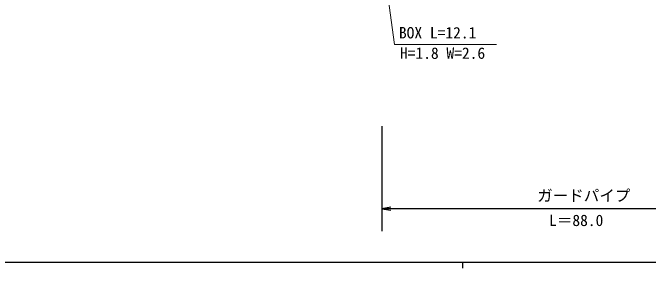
# Model space of a CAD drawing. Units: millimetres, scale not verified. Extents: x 40000 to 680000, y 20000 to 380000.
# Drawn here: x 95564 to 197914, y 204000 to 245128 of the extents above; entities that cross this region are included whole.
import ezdxf
from ezdxf.enums import TextEntityAlignment as Align

# ---------------------------------------------------------------- set-up
doc = ezdxf.new("R2010")
doc.units = ezdxf.units.MM
doc.header["$LTSCALE"] = 1000
for name, color, linetype, lineweight in [('M-STR-STR3', 7, 'Continuous', 25), ('M-TTL-BAND', 7, 'Continuous', 25), ('M-TTL-TXT', 7, 'Continuous', 13)]:
    doc.layers.add(name, color=color, linetype=linetype, lineweight=lineweight)
doc.styles.add('ＭＳ ゴシック', font='')
doc.styles.get('ＭＳ ゴシック').set_extended_font_data('MS Gothic')

# ---------------------------------------------------------------- blocks, each defined once
blk = doc.blocks.new('open_arrow')
at = {"color": 0, "linetype": 'Continuous', "lineweight": -2}
blk.add_lwpolyline([(7.5, 1.25), (0, 0), (7.5, -1.25)], dxfattribs=at)

msp = doc.modelspace()

# ---------------------------------------------------------------- linework, layer by layer
at = {"layer": 'M-STR-STR3'}
for p, q in [((155010, 226879), (155010, 209972)), ((214658, 213587), (155010, 213587))]:
    msp.add_line(p, q, dxfattribs=at)
at = {"layer": 'M-TTL-BAND'}
for p, q in [((40000, 205000), (579000, 205000)), ((168000, 205000), (168000, 204000))]:
    msp.add_line(p, q, dxfattribs=at)
at = {"layer": 'M-TTL-TXT'}
for p, q in [((151878, 278064), (157066, 239989)), ((157066, 239989), (173490, 239989))]:
    msp.add_line(p, q, dxfattribs=at)

# ---------------------------------------------------------------- block references
at = {"layer": 'M-STR-STR3', "xscale": 193, "yscale": 193}
msp.add_blockref('open_arrow', (155010, 213587), dxfattribs=at)

# ---------------------------------------------------------------- texts
at = {"layer": 'M-STR-STR3', "style": 'ＭＳ ゴシック'}
for s, p in [('ガードパイプ', (180026, 214229)), ('L＝88.0', (181940, 210246))]:
    msp.add_text(s, height=1833, dxfattribs=at).set_placement(p, align=Align.BOTTOM_LEFT)
at = {"layer": 'M-TTL-TXT', "style": 'ＭＳ ゴシック'}
for s, p in [('BOX L=12.1', (157757, 240443)), ('H=1.8 W=2.6', (157927, 237158))]:
    msp.add_text(s, height=1833, dxfattribs=at).set_placement(p, align=Align.BOTTOM_LEFT)

doc.saveas('drawing.dxf')
